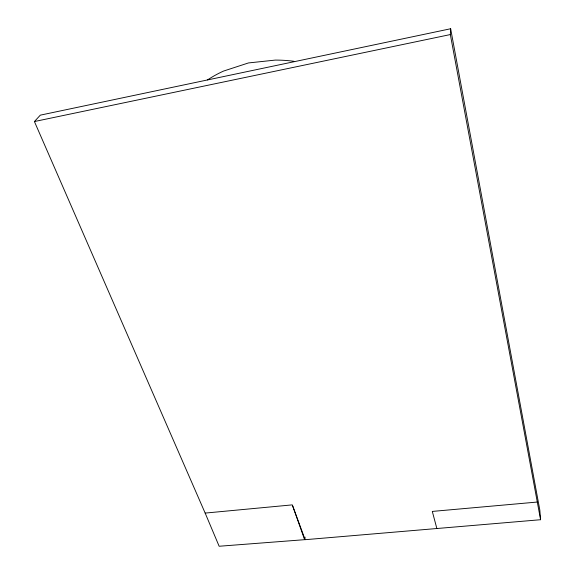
<?xml version="1.0" encoding="UTF-8"?>
<svg xmlns="http://www.w3.org/2000/svg" width="575" height="575" viewBox="0 0 575 575"><rect width="100%" height="100%" fill="white"/><g stroke="black" fill="none" stroke-linecap="round" stroke-linejoin="round"><path stroke-width="0.86" d="M205.16 513.087L292.294 504.872L305.131 539.695L540.586 519.721L450.34 34.565L450.649 28.75L40.315 115.151L34.414 121.541L205.16 513.087L219.147 546.25L304.621 539.681L305.095 537.136M34.414 121.541L450.34 34.565M537.302 502.047L432.307 511.419L436.856 528.518M292.553 505.583L304.621 539.681M450.649 28.75L539.817 510.054L540.586 519.721M207.532 79.918A126.982 112.492 21.7 0 1 223.625 71.041L248.465 62.941L275.267 60.095A126.982 112.492 21.7 0 1 293.882 61.288"/></g></svg>
